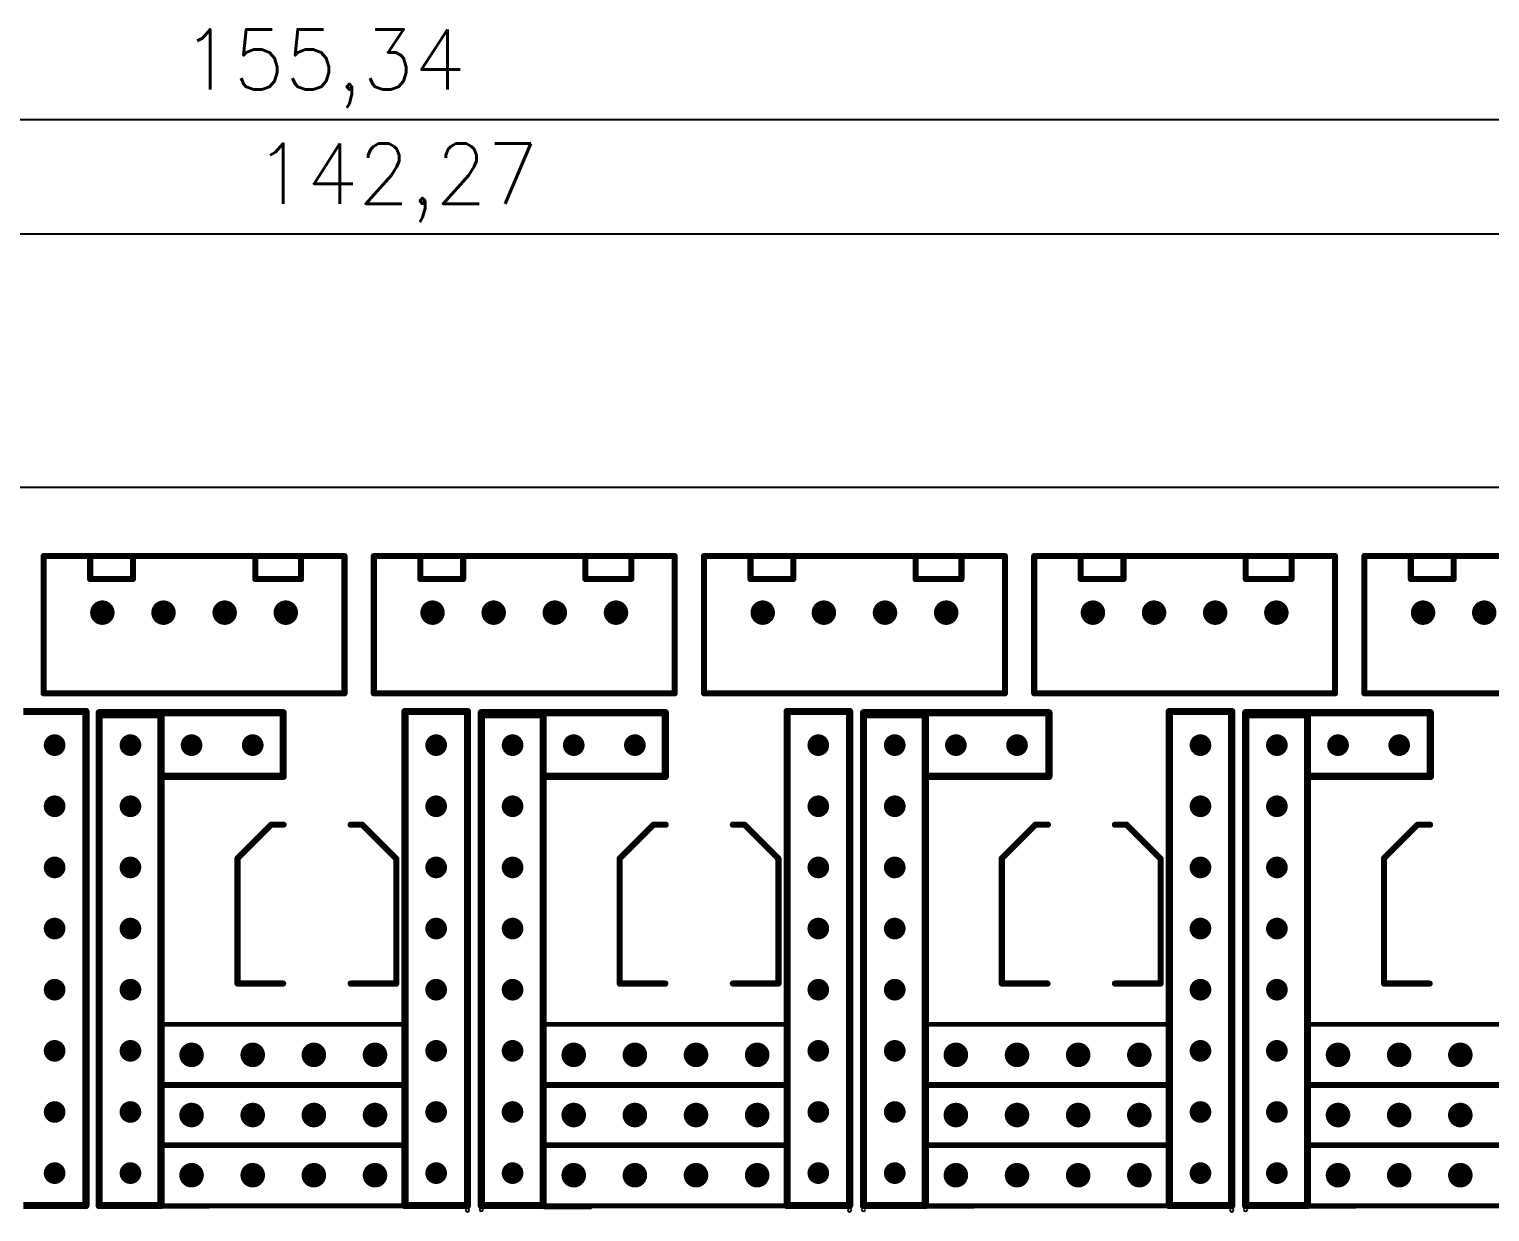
# Model space of a CAD drawing. Header units: millimetres. Extents: x 11 to 186, y 22 to 124.
# Drawn here: x 76.7 to 137.4, y 75.3 to 124.4 of the extents above; entities that cross this region are included whole.
import ezdxf

# ---------------------------------------------------------------- set-up
doc = ezdxf.new("R2010")
doc.units = ezdxf.units.MM
for name, color, linetype in [('KeepOutLayer', 6, 'Continuous'), ('PadHoleLayer', 156, 'Continuous'), ('TopOverlay', 2, 'Continuous')]:
    doc.layers.add(name, color=color, linetype=linetype)
doc.styles.get("Standard").update_dxf_attribs({"font": 'romans.shx'})
doc.dimstyles.new('ISO-25', dxfattribs={"dimtxt": 2.5, "dimasz": 2.5, "dimexe": 1.25, "dimexo": 0.625, "dimtad": 1, "dimtoh": 1, "dimtxsty": 'Standard', "dimcen": 2.5, "dimadec": 0, "dimazin": 0, "dimtfac": 1, "dimtmove": 0, "dimatfit": 3, "dimfxl": 1, "dimarcsym": 0})

# ---------------------------------------------------------------- blocks, each defined once
blk = doc.blocks.new('*D263')
at = {"color": 0, "lineweight": -2}
for p, q in [((20.85, 102.544), (20.85, 117.196)), ((163.124, 102.544), (163.124, 117.196)), ((23.35, 115.946), (160.624, 115.946))]:
    blk.add_line(p, q, dxfattribs=at)
at = {"color": 0}
for points in [[(23.35, 116.362), (23.35, 115.529), (20.85, 115.946)], [(160.624, 116.362), (160.624, 115.529), (163.124, 115.946)]]:
    blk.add_solid(points, dxfattribs=at)
at = {"layer": 'Defpoints', "color": 0}
for p in [(163.124, 115.946), (20.85, 101.919), (163.124, 101.919)]:
    blk.add_point(p, dxfattribs=at)
at = {"color": 0, "insert": (91.987, 118.059), "char_height": 2.5, "attachment_point": 5}
blk.add_mtext('142,27', dxfattribs=at)
blk = doc.blocks.new('*D266')
at = {"color": 0, "lineweight": -2}
for p, q in [((11.28, 99.974), (11.28, 121.937)), ((166.624, 106.044), (166.624, 121.937)), ((13.78, 120.687), (164.124, 120.687))]:
    blk.add_line(p, q, dxfattribs=at)
at = {"color": 0}
for points in [[(13.78, 121.104), (13.78, 120.27), (11.28, 120.687)], [(164.124, 121.104), (164.124, 120.27), (166.624, 120.687)]]:
    blk.add_solid(points, dxfattribs=at)
at = {"layer": 'Defpoints', "color": 0}
for p in [(166.624, 120.687), (166.624, 105.419), (11.28, 99.349)]:
    blk.add_point(p, dxfattribs=at)
at = {"color": 0, "insert": (88.952, 122.8), "char_height": 2.5, "attachment_point": 5}
blk.add_mtext('155,34', dxfattribs=at)

msp = doc.modelspace()

# ---------------------------------------------------------------- linework, layer by layer
at = {"layer": 'KeepOutLayer'}
msp.add_line((17.351, 105.419), (166.624, 105.419), dxfattribs=at)
at = {"layer": 'PadHoleLayer'}
for points, const_width in [([(79.507, 100.202, 1), (80.015, 100.202, 1)], 0.508), ([(82.047, 100.202, 1), (82.555, 100.202, 1)], 0.508), ([(84.587, 100.202, 1), (85.095, 100.202, 1)], 0.508), ([(87.127, 100.202, 1), (87.635, 100.202, 1)], 0.508), ([(93.223, 100.202, 1), (93.731, 100.202, 1)], 0.508), ([(95.763, 100.202, 1), (96.271, 100.202, 1)], 0.508), ([(98.303, 100.202, 1), (98.811, 100.202, 1)], 0.508), ([(100.843, 100.202, 1), (101.351, 100.202, 1)], 0.508), ([(106.939, 100.202, 1), (107.447, 100.202, 1)], 0.508), ([(109.479, 100.202, 1), (109.987, 100.202, 1)], 0.508), ([(112.019, 100.202, 1), (112.527, 100.202, 1)], 0.508), ([(114.559, 100.202, 1), (115.067, 100.202, 1)], 0.508), ([(120.655, 100.202, 1), (121.163, 100.202, 1)], 0.508), ([(123.195, 100.202, 1), (123.703, 100.202, 1)], 0.508), ([(125.735, 100.202, 1), (126.243, 100.202, 1)], 0.508), ([(128.275, 100.202, 1), (128.783, 100.202, 1)], 0.508), ([(134.371, 100.202, 1), (134.879, 100.202, 1)], 0.508), ([(136.911, 100.202, 1), (137.419, 100.202, 1)], 0.508), ([(77.778, 94.923, 1), (77.778, 94.473, 1)], 0.45), ([(80.927, 94.923, 1), (80.927, 94.473, 1)], 0.45), ([(83.467, 94.923, 1), (83.467, 94.473, 1)], 0.45), ([(86.007, 94.923, 1), (86.007, 94.473, 1)], 0.45), ([(93.627, 94.923, 1), (93.627, 94.473, 1)], 0.45), ([(96.802, 94.923, 1), (96.802, 94.473, 1)], 0.45), ([(99.342, 94.923, 1), (99.342, 94.473, 1)], 0.45), ([(101.882, 94.923, 1), (101.882, 94.473, 1)], 0.45), ([(109.502, 94.923, 1), (109.502, 94.473, 1)], 0.45), ([(112.677, 94.923, 1), (112.677, 94.473, 1)], 0.45), ([(115.217, 94.923, 1), (115.217, 94.473, 1)], 0.45), ([(117.757, 94.923, 1), (117.757, 94.473, 1)], 0.45), ([(125.377, 94.923, 1), (125.377, 94.473, 1)], 0.45), ([(128.552, 94.923, 1), (128.552, 94.473, 1)], 0.45), ([(131.092, 94.923, 1), (131.092, 94.473, 1)], 0.45), ([(133.632, 94.923, 1), (133.632, 94.473, 1)], 0.45), ([(77.778, 92.383, 1), (77.778, 91.933, 1)], 0.45), ([(80.927, 92.383, 1), (80.927, 91.933, 1)], 0.45), ([(93.627, 92.383, 1), (93.627, 91.933, 1)], 0.45), ([(96.802, 92.383, 1), (96.802, 91.933, 1)], 0.45), ([(109.502, 92.383, 1), (109.502, 91.933, 1)], 0.45), ([(112.677, 92.383, 1), (112.677, 91.933, 1)], 0.45), ([(125.377, 92.383, 1), (125.377, 91.933, 1)], 0.45), ([(128.552, 92.383, 1), (128.552, 91.933, 1)], 0.45), ([(77.778, 89.843, 1), (77.778, 89.393, 1)], 0.45), ([(80.927, 89.843, 1), (80.927, 89.393, 1)], 0.45), ([(93.627, 89.843, 1), (93.627, 89.393, 1)], 0.45), ([(96.802, 89.843, 1), (96.802, 89.393, 1)], 0.45), ([(109.502, 89.843, 1), (109.502, 89.393, 1)], 0.45), ([(112.677, 89.843, 1), (112.677, 89.393, 1)], 0.45), ([(125.377, 89.843, 1), (125.377, 89.393, 1)], 0.45), ([(128.552, 89.843, 1), (128.552, 89.393, 1)], 0.45), ([(77.778, 87.303, 1), (77.778, 86.853, 1)], 0.45), ([(80.927, 87.303, 1), (80.927, 86.853, 1)], 0.45), ([(93.627, 87.303, 1), (93.627, 86.853, 1)], 0.45), ([(96.802, 87.303, 1), (96.802, 86.853, 1)], 0.45), ([(109.502, 87.303, 1), (109.502, 86.853, 1)], 0.45), ([(112.677, 87.303, 1), (112.677, 86.853, 1)], 0.45), ([(125.377, 87.303, 1), (125.377, 86.853, 1)], 0.45), ([(128.552, 87.303, 1), (128.552, 86.853, 1)], 0.45), ([(77.778, 84.763, 1), (77.778, 84.313, 1)], 0.45), ([(80.927, 84.763, 1), (80.927, 84.313, 1)], 0.45), ([(93.627, 84.763, 1), (93.627, 84.313, 1)], 0.45), ([(96.802, 84.763, 1), (96.802, 84.313, 1)], 0.45), ([(109.502, 84.763, 1), (109.502, 84.313, 1)], 0.45), ([(112.677, 84.763, 1), (112.677, 84.313, 1)], 0.45), ([(125.377, 84.763, 1), (125.377, 84.313, 1)], 0.45), ([(128.552, 84.763, 1), (128.552, 84.313, 1)], 0.45), ([(77.778, 82.223, 1), (77.778, 81.773, 1)], 0.45), ([(80.927, 82.223, 1), (80.927, 81.773, 1)], 0.45), ([(83.722, 81.831, 1), (83.212, 81.831, 1)], 0.51), ([(86.262, 81.831, 1), (85.752, 81.831, 1)], 0.51), ([(88.802, 81.831, 1), (88.292, 81.831, 1)], 0.51), ([(91.342, 81.831, 1), (90.832, 81.831, 1)], 0.51), ([(93.627, 82.223, 1), (93.627, 81.773, 1)], 0.45), ([(96.802, 82.223, 1), (96.802, 81.773, 1)], 0.45), ([(99.597, 81.831, 1), (99.087, 81.831, 1)], 0.51), ([(102.137, 81.831, 1), (101.627, 81.831, 1)], 0.51), ([(104.677, 81.831, 1), (104.167, 81.831, 1)], 0.51), ([(107.217, 81.831, 1), (106.707, 81.831, 1)], 0.51), ([(109.502, 82.223, 1), (109.502, 81.773, 1)], 0.45), ([(112.677, 82.223, 1), (112.677, 81.773, 1)], 0.45), ([(115.472, 81.831, 1), (114.962, 81.831, 1)], 0.51), ([(118.012, 81.831, 1), (117.502, 81.831, 1)], 0.51), ([(120.552, 81.831, 1), (120.042, 81.831, 1)], 0.51), ([(123.092, 81.831, 1), (122.582, 81.831, 1)], 0.51), ([(125.377, 82.223, 1), (125.377, 81.773, 1)], 0.45), ([(128.552, 82.223, 1), (128.552, 81.773, 1)], 0.45), ([(131.347, 81.831, 1), (130.837, 81.831, 1)], 0.51), ([(133.887, 81.831, 1), (133.377, 81.831, 1)], 0.51), ([(136.427, 81.831, 1), (135.917, 81.831, 1)], 0.51), ([(77.778, 79.683, 1), (77.778, 79.233, 1)], 0.45), ([(80.927, 79.683, 1), (80.927, 79.233, 1)], 0.45), ([(83.722, 79.331, 1), (83.212, 79.331, 1)], 0.51), ([(86.262, 79.331, 1), (85.752, 79.331, 1)], 0.51), ([(88.802, 79.331, 1), (88.292, 79.331, 1)], 0.51), ([(91.342, 79.331, 1), (90.832, 79.331, 1)], 0.51), ([(93.627, 79.683, 1), (93.627, 79.233, 1)], 0.45), ([(96.802, 79.683, 1), (96.802, 79.233, 1)], 0.45), ([(99.597, 79.331, 1), (99.087, 79.331, 1)], 0.51), ([(102.137, 79.331, 1), (101.627, 79.331, 1)], 0.51), ([(104.677, 79.331, 1), (104.167, 79.331, 1)], 0.51), ([(107.217, 79.331, 1), (106.707, 79.331, 1)], 0.51), ([(109.502, 79.683, 1), (109.502, 79.233, 1)], 0.45), ([(112.677, 79.683, 1), (112.677, 79.233, 1)], 0.45), ([(115.472, 79.331, 1), (114.962, 79.331, 1)], 0.51), ([(118.012, 79.331, 1), (117.502, 79.331, 1)], 0.51), ([(120.552, 79.331, 1), (120.042, 79.331, 1)], 0.51), ([(123.092, 79.331, 1), (122.582, 79.331, 1)], 0.51), ([(125.377, 79.683, 1), (125.377, 79.233, 1)], 0.45), ([(128.552, 79.683, 1), (128.552, 79.233, 1)], 0.45), ([(131.347, 79.331, 1), (130.837, 79.331, 1)], 0.51), ([(133.887, 79.331, 1), (133.377, 79.331, 1)], 0.51), ([(136.427, 79.331, 1), (135.917, 79.331, 1)], 0.51), ([(77.778, 77.143, 1), (77.778, 76.693, 1)], 0.45), ([(80.927, 77.143, 1), (80.927, 76.693, 1)], 0.45), ([(83.722, 76.831, 1), (83.212, 76.831, 1)], 0.51), ([(86.262, 76.831, 1), (85.752, 76.831, 1)], 0.51), ([(88.802, 76.831, 1), (88.292, 76.831, 1)], 0.51), ([(91.342, 76.831, 1), (90.832, 76.831, 1)], 0.51), ([(93.627, 77.143, 1), (93.627, 76.693, 1)], 0.45), ([(96.802, 77.143, 1), (96.802, 76.693, 1)], 0.45), ([(99.597, 76.831, 1), (99.087, 76.831, 1)], 0.51), ([(102.137, 76.831, 1), (101.627, 76.831, 1)], 0.51), ([(104.677, 76.831, 1), (104.167, 76.831, 1)], 0.51), ([(107.217, 76.831, 1), (106.707, 76.831, 1)], 0.51), ([(109.502, 77.143, 1), (109.502, 76.693, 1)], 0.45), ([(112.677, 77.143, 1), (112.677, 76.693, 1)], 0.45), ([(115.472, 76.831, 1), (114.962, 76.831, 1)], 0.51), ([(118.012, 76.831, 1), (117.502, 76.831, 1)], 0.51), ([(120.552, 76.831, 1), (120.042, 76.831, 1)], 0.51), ([(123.092, 76.831, 1), (122.582, 76.831, 1)], 0.51), ([(125.377, 77.143, 1), (125.377, 76.693, 1)], 0.45), ([(128.552, 77.143, 1), (128.552, 76.693, 1)], 0.45), ([(131.347, 76.831, 1), (130.837, 76.831, 1)], 0.51), ([(133.887, 76.831, 1), (133.377, 76.831, 1)], 0.51), ([(136.427, 76.831, 1), (135.917, 76.831, 1)], 0.51)]:
    msp.add_lwpolyline(points, format="xyb", close=True, dxfattribs=dict(at, const_width=const_width))
at = {"layer": 'TopOverlay'}
for points, const_width in [([(77.321, 102.552), (89.821, 102.552)], 0.254), ([(77.321, 96.852), (77.321, 102.552)], 0.254), ([(79.253, 101.599), (79.253, 102.552)], 0.254), ([(81.031, 101.599), (81.031, 102.488)], 0.254), ([(86.111, 101.599), (86.111, 102.488)], 0.254), ([(88.016, 101.599), (88.016, 102.552)], 0.254), ([(89.821, 96.852), (89.821, 102.552)], 0.254), ([(91.037, 96.852), (91.037, 102.552)], 0.254), ([(91.037, 102.552), (103.537, 102.552)], 0.254), ([(92.969, 101.599), (92.969, 102.552)], 0.254), ([(94.747, 101.599), (94.747, 102.488)], 0.254), ([(99.827, 101.599), (99.827, 102.488)], 0.254), ([(101.732, 101.599), (101.732, 102.552)], 0.254), ([(103.537, 96.852), (103.537, 102.552)], 0.254), ([(104.753, 96.852), (104.753, 102.552)], 0.254), ([(104.753, 102.552), (117.253, 102.552)], 0.254), ([(106.685, 101.599), (106.685, 102.552)], 0.254), ([(108.463, 101.599), (108.463, 102.488)], 0.254), ([(113.543, 101.599), (113.543, 102.488)], 0.254), ([(115.448, 101.599), (115.448, 102.552)], 0.254), ([(117.253, 96.852), (117.253, 102.552)], 0.254), ([(118.469, 102.552), (130.969, 102.552)], 0.254), ([(118.469, 96.852), (118.469, 102.552)], 0.254), ([(120.401, 101.599), (120.401, 102.552)], 0.254), ([(122.179, 101.599), (122.179, 102.488)], 0.254), ([(127.259, 101.599), (127.259, 102.488)], 0.254), ([(129.164, 101.599), (129.164, 102.552)], 0.254), ([(130.969, 96.852), (130.969, 102.552)], 0.254), ([(132.185, 102.552), (144.685, 102.552)], 0.254), ([(132.185, 96.852), (132.185, 102.552)], 0.254), ([(134.117, 101.599), (134.117, 102.552)], 0.254), ([(135.895, 101.599), (135.895, 102.488)], 0.254), ([(79.253, 101.599), (81.031, 101.599)], 0.254), ([(86.111, 101.599), (88.016, 101.599)], 0.254), ([(92.969, 101.599), (94.747, 101.599)], 0.254), ([(99.827, 101.599), (101.732, 101.599)], 0.254), ([(106.685, 101.599), (108.463, 101.599)], 0.254), ([(113.543, 101.599), (115.448, 101.599)], 0.254), ([(120.401, 101.599), (122.179, 101.599)], 0.254), ([(127.259, 101.599), (129.164, 101.599)], 0.254), ([(134.117, 101.599), (135.895, 101.599)], 0.254), ([(77.321, 96.852), (80.079, 96.852)], 0.254), ([(80.079, 96.852), (87.077, 96.852)], 0.254), ([(87.077, 96.852), (89.821, 96.852)], 0.254), ([(91.037, 96.852), (93.795, 96.852)], 0.254), ([(93.795, 96.852), (100.793, 96.852)], 0.254), ([(100.793, 96.852), (103.537, 96.852)], 0.254), ([(104.753, 96.852), (107.511, 96.852)], 0.254), ([(107.511, 96.852), (114.509, 96.852)], 0.254), ([(114.509, 96.852), (117.253, 96.852)], 0.254), ([(118.469, 96.852), (121.227, 96.852)], 0.254), ([(121.227, 96.852), (128.225, 96.852)], 0.254), ([(128.225, 96.852), (130.969, 96.852)], 0.254), ([(132.185, 96.852), (134.943, 96.852)], 0.254), ([(134.943, 96.852), (141.941, 96.852)], 0.254), ([(76.482, 96.095), (79.078, 96.095)], 0.3), ([(79.078, 75.572), (79.078, 96.095)], 0.3), ([(79.627, 96.044), (87.274, 96.044)], 0.3), ([(79.627, 95.968), (82.197, 95.968)], 0.3), ([(79.627, 75.572), (79.627, 95.968)], 0.3), ([(82.197, 75.572), (82.197, 95.968)], 0.3), ([(87.274, 93.398), (87.274, 96.044)], 0.3), ([(92.332, 75.572), (92.332, 96.095)], 0.3), ([(92.332, 96.095), (94.927, 96.095)], 0.3), ([(94.927, 75.572), (94.927, 96.095)], 0.3), ([(95.502, 96.044), (103.149, 96.044)], 0.3), ([(95.502, 95.968), (98.072, 95.968)], 0.3), ([(95.502, 75.572), (95.502, 95.968)], 0.3), ([(98.072, 75.572), (98.072, 95.968)], 0.3), ([(103.149, 93.398), (103.149, 96.044)], 0.3), ([(108.207, 75.572), (108.207, 96.095)], 0.3), ([(108.207, 96.095), (110.802, 96.095)], 0.3), ([(110.802, 75.572), (110.802, 96.095)], 0.3), ([(111.377, 96.044), (119.081, 96.044)], 0.3), ([(111.377, 75.572), (111.377, 95.968)], 0.3), ([(111.377, 95.968), (113.947, 95.968)], 0.3), ([(113.947, 75.572), (113.947, 95.968)], 0.3), ([(119.081, 93.398), (119.081, 96.044)], 0.3), ([(124.082, 96.095), (126.677, 96.095)], 0.3), ([(124.082, 75.572), (124.082, 96.095)], 0.3), ([(126.677, 75.572), (126.677, 96.095)], 0.3), ([(127.252, 96.044), (134.93, 96.044)], 0.3), ([(127.252, 75.572), (127.252, 95.968)], 0.3), ([(127.252, 95.968), (129.822, 95.968)], 0.3), ([(129.822, 75.572), (129.822, 95.968)], 0.3), ([(134.93, 93.398), (134.93, 96.044)], 0.3), ([(82.324, 93.398), (87.274, 93.398)], 0.3), ([(98.199, 93.398), (103.149, 93.398)], 0.3), ([(114.074, 93.398), (119.081, 93.398)], 0.3), ([(129.949, 93.398), (134.93, 93.398)], 0.3), ([(85.374, 89.994), (86.774, 91.394)], 0.254), ([(86.789, 91.394), (87.289, 91.394)], 0.254), ([(90.074, 91.394), (90.56, 91.394)], 0.254), ([(90.56, 91.394), (91.974, 89.98)], 0.254), ([(101.249, 89.994), (102.649, 91.394)], 0.254), ([(102.664, 91.394), (103.164, 91.394)], 0.254), ([(105.949, 91.394), (106.435, 91.394)], 0.254), ([(106.435, 91.394), (107.849, 89.98)], 0.254), ([(117.124, 89.994), (118.524, 91.394)], 0.254), ([(118.539, 91.394), (119.039, 91.394)], 0.254), ([(121.824, 91.394), (122.31, 91.394)], 0.254), ([(122.31, 91.394), (123.724, 89.98)], 0.254), ([(132.999, 89.994), (134.399, 91.394)], 0.254), ([(134.414, 91.394), (134.914, 91.394)], 0.254), ([(85.374, 84.794), (85.374, 89.994)], 0.254), ([(91.974, 84.794), (91.974, 89.98)], 0.254), ([(101.249, 84.794), (101.249, 89.994)], 0.254), ([(107.849, 84.794), (107.849, 89.98)], 0.254), ([(117.124, 84.794), (117.124, 89.994)], 0.254), ([(123.724, 84.794), (123.724, 89.98)], 0.254), ([(132.999, 84.794), (132.999, 89.994)], 0.254), ([(85.374, 84.794), (87.274, 84.794)], 0.254), ([(90.074, 84.794), (91.974, 84.794)], 0.254), ([(101.249, 84.794), (103.149, 84.794)], 0.254), ([(105.949, 84.794), (107.849, 84.794)], 0.254), ([(117.124, 84.794), (119.024, 84.794)], 0.254), ([(121.824, 84.794), (123.724, 84.794)], 0.254), ([(132.999, 84.794), (134.899, 84.794)], 0.254), ([(82.197, 83.101), (92.357, 83.101)], 0.2), ([(82.197, 80.561), (82.197, 83.101)], 0.2), ([(92.357, 80.561), (92.357, 83.101)], 0.2), ([(98.072, 83.101), (108.232, 83.101)], 0.2), ([(98.072, 80.561), (98.072, 83.101)], 0.2), ([(108.232, 80.561), (108.232, 83.101)], 0.2), ([(113.947, 83.101), (124.107, 83.101)], 0.2), ([(113.947, 80.561), (113.947, 83.101)], 0.2), ([(124.107, 80.561), (124.107, 83.101)], 0.2), ([(129.822, 83.101), (139.982, 83.101)], 0.2), ([(129.822, 80.561), (129.822, 83.101)], 0.2), ([(82.197, 80.601), (92.357, 80.601)], 0.2), ([(82.197, 78.061), (82.197, 80.601)], 0.2), ([(92.357, 78.061), (92.357, 80.601)], 0.2), ([(98.072, 80.601), (108.232, 80.601)], 0.2), ([(98.072, 78.061), (98.072, 80.601)], 0.2), ([(108.232, 78.061), (108.232, 80.601)], 0.2), ([(113.947, 80.601), (124.107, 80.601)], 0.2), ([(113.947, 78.061), (113.947, 80.601)], 0.2), ([(124.107, 78.061), (124.107, 80.601)], 0.2), ([(129.822, 80.601), (139.982, 80.601)], 0.2), ([(129.822, 78.061), (129.822, 80.601)], 0.2), ([(82.197, 80.561), (92.357, 80.561)], 0.2), ([(98.072, 80.561), (108.232, 80.561)], 0.2), ([(113.947, 80.561), (124.107, 80.561)], 0.2), ([(129.822, 80.561), (139.982, 80.561)], 0.2), ([(82.197, 78.101), (92.357, 78.101)], 0.2), ([(82.197, 75.561), (82.197, 78.101)], 0.2), ([(82.197, 78.061), (92.357, 78.061)], 0.2), ([(92.357, 75.561), (92.357, 78.101)], 0.2), ([(98.072, 78.101), (108.232, 78.101)], 0.2), ([(98.072, 75.561), (98.072, 78.101)], 0.2), ([(98.072, 78.061), (108.232, 78.061)], 0.2), ([(108.232, 75.561), (108.232, 78.101)], 0.2), ([(113.947, 78.101), (124.107, 78.101)], 0.2), ([(113.947, 75.561), (113.947, 78.101)], 0.2), ([(113.947, 78.061), (124.107, 78.061)], 0.2), ([(124.107, 75.561), (124.107, 78.101)], 0.2), ([(129.822, 78.101), (139.982, 78.101)], 0.2), ([(129.822, 75.561), (129.822, 78.101)], 0.2), ([(129.822, 78.061), (139.982, 78.061)], 0.2), ([(76.478, 75.572), (79.048, 75.572)], 0.3), ([(79.627, 75.572), (82.197, 75.572)], 0.3), ([(82.197, 75.561), (92.357, 75.561)], 0.2), ([(82.248, 75.506), (84.178, 75.506)], 0.127), ([(92.327, 75.572), (94.897, 75.572)], 0.3), ([(95.502, 75.572), (98.072, 75.572)], 0.3), ([(98.072, 75.561), (108.232, 75.561)], 0.2), ([(98.118, 75.481), (100.048, 75.481)], 0.127), ([(108.202, 75.572), (110.772, 75.572)], 0.3), ([(111.377, 75.572), (113.947, 75.572)], 0.3), ([(113.947, 75.561), (124.107, 75.561)], 0.2), ([(114.023, 75.506), (115.954, 75.506)], 0.127), ([(124.077, 75.572), (126.647, 75.572)], 0.3), ([(127.252, 75.572), (129.822, 75.572)], 0.3), ([(129.822, 75.561), (139.982, 75.561)], 0.2), ([(129.907, 75.509), (131.838, 75.509)], 0.127)]:
    msp.add_lwpolyline(points, dxfattribs=dict(at, const_width=const_width))
for points, const_width in [([(77.258, 102.552, 1), (77.385, 102.552, 1)], 0.127), ([(77.258, 102.552, 1), (77.385, 102.552, 1)], 0.127), ([(79.19, 102.552, 1), (79.317, 102.552, 1)], 0.127), ([(80.968, 102.488, 1), (81.095, 102.488, 1)], 0.127), ([(86.048, 102.488, 1), (86.175, 102.488, 1)], 0.127), ([(87.953, 102.552, 1), (88.08, 102.552, 1)], 0.127), ([(89.758, 102.552, 1), (89.885, 102.552, 1)], 0.127), ([(89.758, 102.552, 1), (89.885, 102.552, 1)], 0.127), ([(90.974, 102.552, 1), (91.101, 102.552, 1)], 0.127), ([(90.974, 102.552, 1), (91.101, 102.552, 1)], 0.127), ([(92.906, 102.552, 1), (93.033, 102.552, 1)], 0.127), ([(94.684, 102.488, 1), (94.811, 102.488, 1)], 0.127), ([(99.764, 102.488, 1), (99.891, 102.488, 1)], 0.127), ([(101.669, 102.552, 1), (101.796, 102.552, 1)], 0.127), ([(103.474, 102.552, 1), (103.601, 102.552, 1)], 0.127), ([(103.474, 102.552, 1), (103.601, 102.552, 1)], 0.127), ([(104.69, 102.552, 1), (104.817, 102.552, 1)], 0.127), ([(104.69, 102.552, 1), (104.817, 102.552, 1)], 0.127), ([(106.622, 102.552, 1), (106.749, 102.552, 1)], 0.127), ([(108.4, 102.488, 1), (108.527, 102.488, 1)], 0.127), ([(113.48, 102.488, 1), (113.607, 102.488, 1)], 0.127), ([(115.385, 102.552, 1), (115.512, 102.552, 1)], 0.127), ([(117.19, 102.552, 1), (117.317, 102.552, 1)], 0.127), ([(117.19, 102.552, 1), (117.317, 102.552, 1)], 0.127), ([(118.406, 102.552, 1), (118.533, 102.552, 1)], 0.127), ([(118.406, 102.552, 1), (118.533, 102.552, 1)], 0.127), ([(120.338, 102.552, 1), (120.465, 102.552, 1)], 0.127), ([(122.116, 102.488, 1), (122.243, 102.488, 1)], 0.127), ([(127.196, 102.488, 1), (127.323, 102.488, 1)], 0.127), ([(129.101, 102.552, 1), (129.228, 102.552, 1)], 0.127), ([(130.906, 102.552, 1), (131.033, 102.552, 1)], 0.127), ([(130.906, 102.552, 1), (131.033, 102.552, 1)], 0.127), ([(132.122, 102.552, 1), (132.249, 102.552, 1)], 0.127), ([(132.122, 102.552, 1), (132.249, 102.552, 1)], 0.127), ([(134.054, 102.552, 1), (134.181, 102.552, 1)], 0.127), ([(135.832, 102.488, 1), (135.959, 102.488, 1)], 0.127), ([(79.19, 101.599, 1), (79.317, 101.599, 1)], 0.127), ([(79.19, 101.599, 1), (79.317, 101.599, 1)], 0.127), ([(80.968, 101.599, 1), (81.095, 101.599, 1)], 0.127), ([(80.968, 101.599, 1), (81.095, 101.599, 1)], 0.127), ([(86.048, 101.599, 1), (86.175, 101.599, 1)], 0.127), ([(86.048, 101.599, 1), (86.175, 101.599, 1)], 0.127), ([(87.953, 101.599, 1), (88.08, 101.599, 1)], 0.127), ([(87.953, 101.599, 1), (88.08, 101.599, 1)], 0.127), ([(92.906, 101.599, 1), (93.033, 101.599, 1)], 0.127), ([(92.906, 101.599, 1), (93.033, 101.599, 1)], 0.127), ([(94.684, 101.599, 1), (94.811, 101.599, 1)], 0.127), ([(94.684, 101.599, 1), (94.811, 101.599, 1)], 0.127), ([(99.764, 101.599, 1), (99.891, 101.599, 1)], 0.127), ([(99.764, 101.599, 1), (99.891, 101.599, 1)], 0.127), ([(101.669, 101.599, 1), (101.796, 101.599, 1)], 0.127), ([(101.669, 101.599, 1), (101.796, 101.599, 1)], 0.127), ([(106.622, 101.599, 1), (106.749, 101.599, 1)], 0.127), ([(106.622, 101.599, 1), (106.749, 101.599, 1)], 0.127), ([(108.4, 101.599, 1), (108.527, 101.599, 1)], 0.127), ([(108.4, 101.599, 1), (108.527, 101.599, 1)], 0.127), ([(113.48, 101.599, 1), (113.607, 101.599, 1)], 0.127), ([(113.48, 101.599, 1), (113.607, 101.599, 1)], 0.127), ([(115.385, 101.599, 1), (115.512, 101.599, 1)], 0.127), ([(115.385, 101.599, 1), (115.512, 101.599, 1)], 0.127), ([(120.338, 101.599, 1), (120.465, 101.599, 1)], 0.127), ([(120.338, 101.599, 1), (120.465, 101.599, 1)], 0.127), ([(122.116, 101.599, 1), (122.243, 101.599, 1)], 0.127), ([(122.116, 101.599, 1), (122.243, 101.599, 1)], 0.127), ([(127.196, 101.599, 1), (127.323, 101.599, 1)], 0.127), ([(127.196, 101.599, 1), (127.323, 101.599, 1)], 0.127), ([(129.101, 101.599, 1), (129.228, 101.599, 1)], 0.127), ([(129.101, 101.599, 1), (129.228, 101.599, 1)], 0.127), ([(134.054, 101.599, 1), (134.181, 101.599, 1)], 0.127), ([(134.054, 101.599, 1), (134.181, 101.599, 1)], 0.127), ([(135.832, 101.599, 1), (135.959, 101.599, 1)], 0.127), ([(135.832, 101.599, 1), (135.959, 101.599, 1)], 0.127), ([(77.258, 96.852, 1), (77.385, 96.852, 1)], 0.127), ([(77.258, 96.852, 1), (77.385, 96.852, 1)], 0.127), ([(80.015, 96.852, 1), (80.142, 96.852, 1)], 0.127), ([(80.015, 96.852, 1), (80.142, 96.852, 1)], 0.127), ([(87.013, 96.852, 1), (87.14, 96.852, 1)], 0.127), ([(87.013, 96.852, 1), (87.14, 96.852, 1)], 0.127), ([(89.758, 96.852, 1), (89.885, 96.852, 1)], 0.127), ([(89.758, 96.852, 1), (89.885, 96.852, 1)], 0.127), ([(90.974, 96.852, 1), (91.101, 96.852, 1)], 0.127), ([(90.974, 96.852, 1), (91.101, 96.852, 1)], 0.127), ([(93.731, 96.852, 1), (93.858, 96.852, 1)], 0.127), ([(93.731, 96.852, 1), (93.858, 96.852, 1)], 0.127), ([(100.729, 96.852, 1), (100.856, 96.852, 1)], 0.127), ([(100.729, 96.852, 1), (100.856, 96.852, 1)], 0.127), ([(103.474, 96.852, 1), (103.601, 96.852, 1)], 0.127), ([(103.474, 96.852, 1), (103.601, 96.852, 1)], 0.127), ([(104.69, 96.852, 1), (104.817, 96.852, 1)], 0.127), ([(104.69, 96.852, 1), (104.817, 96.852, 1)], 0.127), ([(107.447, 96.852, 1), (107.574, 96.852, 1)], 0.127), ([(107.447, 96.852, 1), (107.574, 96.852, 1)], 0.127), ([(114.445, 96.852, 1), (114.572, 96.852, 1)], 0.127), ([(114.445, 96.852, 1), (114.572, 96.852, 1)], 0.127), ([(117.19, 96.852, 1), (117.317, 96.852, 1)], 0.127), ([(117.19, 96.852, 1), (117.317, 96.852, 1)], 0.127), ([(118.406, 96.852, 1), (118.533, 96.852, 1)], 0.127), ([(118.406, 96.852, 1), (118.533, 96.852, 1)], 0.127), ([(121.163, 96.852, 1), (121.29, 96.852, 1)], 0.127), ([(121.163, 96.852, 1), (121.29, 96.852, 1)], 0.127), ([(128.161, 96.852, 1), (128.288, 96.852, 1)], 0.127), ([(128.161, 96.852, 1), (128.288, 96.852, 1)], 0.127), ([(130.906, 96.852, 1), (131.033, 96.852, 1)], 0.127), ([(130.906, 96.852, 1), (131.033, 96.852, 1)], 0.127), ([(132.122, 96.852, 1), (132.249, 96.852, 1)], 0.127), ([(132.122, 96.852, 1), (132.249, 96.852, 1)], 0.127), ([(134.879, 96.852, 1), (135.006, 96.852, 1)], 0.127), ([(134.879, 96.852, 1), (135.006, 96.852, 1)], 0.127), ([(79.078, 96.17, 1), (79.078, 96.02, 1)], 0.15), ([(79.078, 96.17, 1), (79.078, 96.02, 1)], 0.15), ([(79.627, 96.119, 1), (79.627, 95.969, 1)], 0.15), ([(79.627, 96.043, 1), (79.627, 95.893, 1)], 0.15), ([(79.627, 96.043, 1), (79.627, 95.893, 1)], 0.15), ([(82.197, 96.043, 1), (82.197, 95.893, 1)], 0.15), ([(82.197, 96.043, 1), (82.197, 95.893, 1)], 0.15), ([(87.274, 96.119, 1), (87.274, 95.969, 1)], 0.15), ([(87.274, 96.119, 1), (87.274, 95.969, 1)], 0.15), ([(92.332, 96.17, 1), (92.332, 96.02, 1)], 0.15), ([(92.332, 96.17, 1), (92.332, 96.02, 1)], 0.15), ([(94.927, 96.17, 1), (94.927, 96.02, 1)], 0.15), ([(94.927, 96.17, 1), (94.927, 96.02, 1)], 0.15), ([(95.502, 96.119, 1), (95.502, 95.969, 1)], 0.15), ([(95.502, 96.043, 1), (95.502, 95.893, 1)], 0.15), ([(95.502, 96.043, 1), (95.502, 95.893, 1)], 0.15), ([(98.072, 96.043, 1), (98.072, 95.893, 1)], 0.15), ([(98.072, 96.043, 1), (98.072, 95.893, 1)], 0.15), ([(103.149, 96.119, 1), (103.149, 95.969, 1)], 0.15), ([(103.149, 96.119, 1), (103.149, 95.969, 1)], 0.15), ([(108.207, 96.17, 1), (108.207, 96.02, 1)], 0.15), ([(108.207, 96.17, 1), (108.207, 96.02, 1)], 0.15), ([(110.802, 96.17, 1), (110.802, 96.02, 1)], 0.15), ([(110.802, 96.17, 1), (110.802, 96.02, 1)], 0.15), ([(111.377, 96.119, 1), (111.377, 95.969, 1)], 0.15), ([(111.377, 96.043, 1), (111.377, 95.893, 1)], 0.15), ([(111.377, 96.043, 1), (111.377, 95.893, 1)], 0.15), ([(113.947, 96.043, 1), (113.947, 95.893, 1)], 0.15), ([(113.947, 96.043, 1), (113.947, 95.893, 1)], 0.15), ([(119.081, 96.119, 1), (119.081, 95.969, 1)], 0.15), ([(119.081, 96.119, 1), (119.081, 95.969, 1)], 0.15), ([(124.082, 96.17, 1), (124.082, 96.02, 1)], 0.15), ([(124.082, 96.17, 1), (124.082, 96.02, 1)], 0.15), ([(126.677, 96.17, 1), (126.677, 96.02, 1)], 0.15), ([(126.677, 96.17, 1), (126.677, 96.02, 1)], 0.15), ([(127.252, 96.119, 1), (127.252, 95.969, 1)], 0.15), ([(127.252, 96.043, 1), (127.252, 95.893, 1)], 0.15), ([(127.252, 96.043, 1), (127.252, 95.893, 1)], 0.15), ([(129.822, 96.043, 1), (129.822, 95.893, 1)], 0.15), ([(129.822, 96.043, 1), (129.822, 95.893, 1)], 0.15), ([(134.93, 96.119, 1), (134.93, 95.969, 1)], 0.15), ([(134.93, 96.119, 1), (134.93, 95.969, 1)], 0.15), ([(82.324, 93.473, 1), (82.324, 93.323, 1)], 0.15), ([(87.274, 93.473, 1), (87.274, 93.323, 1)], 0.15), ([(87.274, 93.473, 1), (87.274, 93.323, 1)], 0.15), ([(98.199, 93.473, 1), (98.199, 93.323, 1)], 0.15), ([(103.149, 93.473, 1), (103.149, 93.323, 1)], 0.15), ([(103.149, 93.473, 1), (103.149, 93.323, 1)], 0.15), ([(114.074, 93.473, 1), (114.074, 93.323, 1)], 0.15), ([(119.081, 93.473, 1), (119.081, 93.323, 1)], 0.15), ([(119.081, 93.473, 1), (119.081, 93.323, 1)], 0.15), ([(129.949, 93.473, 1), (129.949, 93.323, 1)], 0.15), ([(134.93, 93.473, 1), (134.93, 93.323, 1)], 0.15), ([(134.93, 93.473, 1), (134.93, 93.323, 1)], 0.15), ([(86.774, 91.33, 1), (86.774, 91.457, 1)], 0.127), ([(86.789, 91.33, 1), (86.789, 91.457, 1)], 0.127), ([(87.289, 91.33, 1), (87.289, 91.457, 1)], 0.127), ([(90.074, 91.33, 1), (90.074, 91.457, 1)], 0.127), ([(90.56, 91.33, 1), (90.56, 91.457, 1)], 0.127), ([(90.56, 91.33, 1), (90.56, 91.457, 1)], 0.127), ([(102.649, 91.33, 1), (102.649, 91.457, 1)], 0.127), ([(102.664, 91.33, 1), (102.664, 91.457, 1)], 0.127), ([(103.164, 91.33, 1), (103.164, 91.457, 1)], 0.127), ([(105.949, 91.33, 1), (105.949, 91.457, 1)], 0.127), ([(106.435, 91.33, 1), (106.435, 91.457, 1)], 0.127), ([(106.435, 91.33, 1), (106.435, 91.457, 1)], 0.127), ([(118.524, 91.33, 1), (118.524, 91.457, 1)], 0.127), ([(118.539, 91.33, 1), (118.539, 91.457, 1)], 0.127), ([(119.039, 91.33, 1), (119.039, 91.457, 1)], 0.127), ([(121.824, 91.33, 1), (121.824, 91.457, 1)], 0.127), ([(122.31, 91.33, 1), (122.31, 91.457, 1)], 0.127), ([(122.31, 91.33, 1), (122.31, 91.457, 1)], 0.127), ([(134.399, 91.33, 1), (134.399, 91.457, 1)], 0.127), ([(134.414, 91.33, 1), (134.414, 91.457, 1)], 0.127), ([(134.914, 91.33, 1), (134.914, 91.457, 1)], 0.127), ([(85.374, 89.93, 1), (85.374, 90.057, 1)], 0.127), ([(85.374, 89.93, 1), (85.374, 90.057, 1)], 0.127), ([(91.974, 89.916, 1), (91.974, 90.043, 1)], 0.127), ([(91.974, 89.916, 1), (91.974, 90.043, 1)], 0.127), ([(101.249, 89.93, 1), (101.249, 90.057, 1)], 0.127), ([(101.249, 89.93, 1), (101.249, 90.057, 1)], 0.127), ([(107.849, 89.916, 1), (107.849, 90.043, 1)], 0.127), ([(107.849, 89.916, 1), (107.849, 90.043, 1)], 0.127), ([(117.124, 89.93, 1), (117.124, 90.057, 1)], 0.127), ([(117.124, 89.93, 1), (117.124, 90.057, 1)], 0.127), ([(123.724, 89.916, 1), (123.724, 90.043, 1)], 0.127), ([(123.724, 89.916, 1), (123.724, 90.043, 1)], 0.127), ([(132.999, 89.93, 1), (132.999, 90.057, 1)], 0.127), ([(132.999, 89.93, 1), (132.999, 90.057, 1)], 0.127), ([(85.374, 84.73, 1), (85.374, 84.857, 1)], 0.127), ([(85.374, 84.73, 1), (85.374, 84.857, 1)], 0.127), ([(87.274, 84.73, 1), (87.274, 84.857, 1)], 0.127), ([(90.074, 84.73, 1), (90.074, 84.857, 1)], 0.127), ([(91.974, 84.73, 1), (91.974, 84.857, 1)], 0.127), ([(91.974, 84.73, 1), (91.974, 84.857, 1)], 0.127), ([(101.249, 84.73, 1), (101.249, 84.857, 1)], 0.127), ([(101.249, 84.73, 1), (101.249, 84.857, 1)], 0.127), ([(103.149, 84.73, 1), (103.149, 84.857, 1)], 0.127), ([(105.949, 84.73, 1), (105.949, 84.857, 1)], 0.127), ([(107.849, 84.73, 1), (107.849, 84.857, 1)], 0.127), ([(107.849, 84.73, 1), (107.849, 84.857, 1)], 0.127), ([(117.124, 84.73, 1), (117.124, 84.857, 1)], 0.127), ([(117.124, 84.73, 1), (117.124, 84.857, 1)], 0.127), ([(119.024, 84.73, 1), (119.024, 84.857, 1)], 0.127), ([(121.824, 84.73, 1), (121.824, 84.857, 1)], 0.127), ([(123.724, 84.73, 1), (123.724, 84.857, 1)], 0.127), ([(123.724, 84.73, 1), (123.724, 84.857, 1)], 0.127), ([(132.999, 84.73, 1), (132.999, 84.857, 1)], 0.127), ([(132.999, 84.73, 1), (132.999, 84.857, 1)], 0.127), ([(134.899, 84.73, 1), (134.899, 84.857, 1)], 0.127), ([(82.247, 83.101, 1), (82.147, 83.101, 1)], 0.1), ([(82.247, 83.101, 1), (82.147, 83.101, 1)], 0.1), ([(92.407, 83.101, 1), (92.307, 83.101, 1)], 0.1), ([(92.407, 83.101, 1), (92.307, 83.101, 1)], 0.1), ([(98.122, 83.101, 1), (98.022, 83.101, 1)], 0.1), ([(98.122, 83.101, 1), (98.022, 83.101, 1)], 0.1), ([(108.282, 83.101, 1), (108.182, 83.101, 1)], 0.1), ([(108.282, 83.101, 1), (108.182, 83.101, 1)], 0.1), ([(113.997, 83.101, 1), (113.897, 83.101, 1)], 0.1), ([(113.997, 83.101, 1), (113.897, 83.101, 1)], 0.1), ([(124.157, 83.101, 1), (124.057, 83.101, 1)], 0.1), ([(124.157, 83.101, 1), (124.057, 83.101, 1)], 0.1), ([(129.872, 83.101, 1), (129.772, 83.101, 1)], 0.1), ([(129.872, 83.101, 1), (129.772, 83.101, 1)], 0.1), ([(82.247, 80.601, 1), (82.147, 80.601, 1)], 0.1), ([(82.247, 80.601, 1), (82.147, 80.601, 1)], 0.1), ([(92.407, 80.601, 1), (92.307, 80.601, 1)], 0.1), ([(92.407, 80.601, 1), (92.307, 80.601, 1)], 0.1), ([(98.122, 80.601, 1), (98.022, 80.601, 1)], 0.1), ([(98.122, 80.601, 1), (98.022, 80.601, 1)], 0.1), ([(108.282, 80.601, 1), (108.182, 80.601, 1)], 0.1), ([(108.282, 80.601, 1), (108.182, 80.601, 1)], 0.1), ([(113.997, 80.601, 1), (113.897, 80.601, 1)], 0.1), ([(113.997, 80.601, 1), (113.897, 80.601, 1)], 0.1), ([(124.157, 80.601, 1), (124.057, 80.601, 1)], 0.1), ([(124.157, 80.601, 1), (124.057, 80.601, 1)], 0.1), ([(129.872, 80.601, 1), (129.772, 80.601, 1)], 0.1), ([(129.872, 80.601, 1), (129.772, 80.601, 1)], 0.1), ([(82.247, 80.561, 1), (82.147, 80.561, 1)], 0.1), ([(82.247, 80.561, 1), (82.147, 80.561, 1)], 0.1), ([(92.407, 80.561, 1), (92.307, 80.561, 1)], 0.1), ([(92.407, 80.561, 1), (92.307, 80.561, 1)], 0.1), ([(98.122, 80.561, 1), (98.022, 80.561, 1)], 0.1), ([(98.122, 80.561, 1), (98.022, 80.561, 1)], 0.1), ([(108.282, 80.561, 1), (108.182, 80.561, 1)], 0.1), ([(108.282, 80.561, 1), (108.182, 80.561, 1)], 0.1), ([(113.997, 80.561, 1), (113.897, 80.561, 1)], 0.1), ([(113.997, 80.561, 1), (113.897, 80.561, 1)], 0.1), ([(124.157, 80.561, 1), (124.057, 80.561, 1)], 0.1), ([(124.157, 80.561, 1), (124.057, 80.561, 1)], 0.1), ([(129.872, 80.561, 1), (129.772, 80.561, 1)], 0.1), ([(129.872, 80.561, 1), (129.772, 80.561, 1)], 0.1), ([(82.247, 78.101, 1), (82.147, 78.101, 1)], 0.1), ([(82.247, 78.101, 1), (82.147, 78.101, 1)], 0.1), ([(82.247, 78.061, 1), (82.147, 78.061, 1)], 0.1), ([(82.247, 78.061, 1), (82.147, 78.061, 1)], 0.1), ([(92.407, 78.101, 1), (92.307, 78.101, 1)], 0.1), ([(92.407, 78.101, 1), (92.307, 78.101, 1)], 0.1), ([(92.407, 78.061, 1), (92.307, 78.061, 1)], 0.1), ([(92.407, 78.061, 1), (92.307, 78.061, 1)], 0.1), ([(98.122, 78.101, 1), (98.022, 78.101, 1)], 0.1), ([(98.122, 78.101, 1), (98.022, 78.101, 1)], 0.1), ([(98.122, 78.061, 1), (98.022, 78.061, 1)], 0.1), ([(98.122, 78.061, 1), (98.022, 78.061, 1)], 0.1), ([(108.282, 78.101, 1), (108.182, 78.101, 1)], 0.1), ([(108.282, 78.101, 1), (108.182, 78.101, 1)], 0.1), ([(108.282, 78.061, 1), (108.182, 78.061, 1)], 0.1), ([(108.282, 78.061, 1), (108.182, 78.061, 1)], 0.1), ([(113.997, 78.101, 1), (113.897, 78.101, 1)], 0.1), ([(113.997, 78.101, 1), (113.897, 78.101, 1)], 0.1), ([(113.997, 78.061, 1), (113.897, 78.061, 1)], 0.1), ([(113.997, 78.061, 1), (113.897, 78.061, 1)], 0.1), ([(124.157, 78.101, 1), (124.057, 78.101, 1)], 0.1), ([(124.157, 78.101, 1), (124.057, 78.101, 1)], 0.1), ([(124.157, 78.061, 1), (124.057, 78.061, 1)], 0.1), ([(124.157, 78.061, 1), (124.057, 78.061, 1)], 0.1), ([(129.872, 78.101, 1), (129.772, 78.101, 1)], 0.1), ([(129.872, 78.101, 1), (129.772, 78.101, 1)], 0.1), ([(129.872, 78.061, 1), (129.772, 78.061, 1)], 0.1), ([(129.872, 78.061, 1), (129.772, 78.061, 1)], 0.1), ([(79.048, 75.647, 1), (79.048, 75.497, 1)], 0.15), ([(79.078, 75.647, 1), (79.078, 75.497, 1)], 0.15), ([(79.627, 75.647, 1), (79.627, 75.497, 1)], 0.15), ([(79.627, 75.647, 1), (79.627, 75.497, 1)], 0.15), ([(82.197, 75.647, 1), (82.197, 75.497, 1)], 0.15), ([(82.197, 75.647, 1), (82.197, 75.497, 1)], 0.15), ([(82.247, 75.561, 1), (82.147, 75.561, 1)], 0.1), ([(82.247, 75.561, 1), (82.147, 75.561, 1)], 0.1), ([(82.216, 75.506, 1), (82.279, 75.506, 1)], 0.0635), ([(82.216, 75.506, 1), (82.279, 75.506, 1)], 0.0635), ([(84.146, 75.506, 1), (84.21, 75.506, 1)], 0.0635), ([(84.146, 75.506, 1), (84.21, 75.506, 1)], 0.0635), ([(92.327, 75.647, 1), (92.327, 75.497, 1)], 0.15), ([(92.332, 75.647, 1), (92.332, 75.497, 1)], 0.15), ([(92.407, 75.561, 1), (92.307, 75.561, 1)], 0.1), ([(92.407, 75.561, 1), (92.307, 75.561, 1)], 0.1), ([(94.897, 75.647, 1), (94.897, 75.497, 1)], 0.15), ([(94.927, 75.647, 1), (94.927, 75.497, 1)], 0.15), ([(95.502, 75.647, 1), (95.502, 75.497, 1)], 0.15), ([(95.502, 75.647, 1), (95.502, 75.497, 1)], 0.15), ([(98.072, 75.647, 1), (98.072, 75.497, 1)], 0.15), ([(98.072, 75.647, 1), (98.072, 75.497, 1)], 0.15), ([(98.122, 75.561, 1), (98.022, 75.561, 1)], 0.1), ([(98.122, 75.561, 1), (98.022, 75.561, 1)], 0.1), ([(98.086, 75.481, 1), (98.15, 75.481, 1)], 0.0635), ([(98.086, 75.481, 1), (98.15, 75.481, 1)], 0.0635), ([(100.017, 75.481, 1), (100.08, 75.481, 1)], 0.0635), ([(100.017, 75.481, 1), (100.08, 75.481, 1)], 0.0635), ([(108.202, 75.647, 1), (108.202, 75.497, 1)], 0.15), ([(108.207, 75.647, 1), (108.207, 75.497, 1)], 0.15), ([(108.282, 75.561, 1), (108.182, 75.561, 1)], 0.1), ([(108.282, 75.561, 1), (108.182, 75.561, 1)], 0.1), ([(110.772, 75.647, 1), (110.772, 75.497, 1)], 0.15), ([(110.802, 75.647, 1), (110.802, 75.497, 1)], 0.15), ([(111.377, 75.647, 1), (111.377, 75.497, 1)], 0.15), ([(111.377, 75.647, 1), (111.377, 75.497, 1)], 0.15), ([(113.947, 75.647, 1), (113.947, 75.497, 1)], 0.15), ([(113.947, 75.647, 1), (113.947, 75.497, 1)], 0.15), ([(113.997, 75.561, 1), (113.897, 75.561, 1)], 0.1), ([(113.997, 75.561, 1), (113.897, 75.561, 1)], 0.1), ([(113.991, 75.506, 1), (114.055, 75.506, 1)], 0.0635), ([(113.991, 75.506, 1), (114.055, 75.506, 1)], 0.0635), ([(115.922, 75.506, 1), (115.985, 75.506, 1)], 0.0635), ([(115.922, 75.506, 1), (115.985, 75.506, 1)], 0.0635), ([(124.077, 75.647, 1), (124.077, 75.497, 1)], 0.15), ([(124.082, 75.647, 1), (124.082, 75.497, 1)], 0.15), ([(124.157, 75.561, 1), (124.057, 75.561, 1)], 0.1), ([(124.157, 75.561, 1), (124.057, 75.561, 1)], 0.1), ([(126.647, 75.647, 1), (126.647, 75.497, 1)], 0.15), ([(126.677, 75.647, 1), (126.677, 75.497, 1)], 0.15), ([(127.252, 75.647, 1), (127.252, 75.497, 1)], 0.15), ([(127.252, 75.647, 1), (127.252, 75.497, 1)], 0.15), ([(129.822, 75.647, 1), (129.822, 75.497, 1)], 0.15), ([(129.822, 75.647, 1), (129.822, 75.497, 1)], 0.15), ([(129.872, 75.561, 1), (129.772, 75.561, 1)], 0.1), ([(129.872, 75.561, 1), (129.772, 75.561, 1)], 0.1), ([(129.875, 75.509, 1), (129.939, 75.509, 1)], 0.0635), ([(129.875, 75.509, 1), (129.939, 75.509, 1)], 0.0635), ([(131.806, 75.509, 1), (131.869, 75.509, 1)], 0.0635), ([(131.806, 75.509, 1), (131.869, 75.509, 1)], 0.0635)]:
    msp.add_lwpolyline(points, format="xyb", close=True, dxfattribs=dict(at, const_width=const_width))
for centre, start, end in [((94.927, 75.387), 0, 180), ((94.927, 75.387), 180, 0), ((95.502, 75.407), 0, 180), ((95.502, 75.407), 180, 0), ((110.802, 75.387), 0, 180), ((110.802, 75.387), 180, 0), ((111.377, 75.407), 0, 180), ((111.377, 75.407), 180, 0), ((126.677, 75.387), 0, 180), ((126.677, 75.387), 180, 0), ((127.252, 75.407), 0, 180), ((127.252, 75.407), 180, 0)]:
    msp.add_arc(centre, 0.075, start, end, dxfattribs=at)

# ---------------------------------------------------------------- dimensions: what is measured, and where the dimension line sits
for base, p1, p2, picture, middle in [((166.624, 120.687), (11.28, 99.349), (166.624, 105.419), '*D266', (88.952, 122.8)), ((163.124, 115.946), (20.85, 101.919), (163.124, 101.919), '*D263', (91.987, 118.059))]:
    dim = msp.add_linear_dim(base=base, p1=p1, p2=p2, dimstyle='ISO-25')
    dim.commit()
    dim.dimension.update_dxf_attribs({"geometry": picture, "text_midpoint": middle})

doc.saveas('drawing.dxf')
